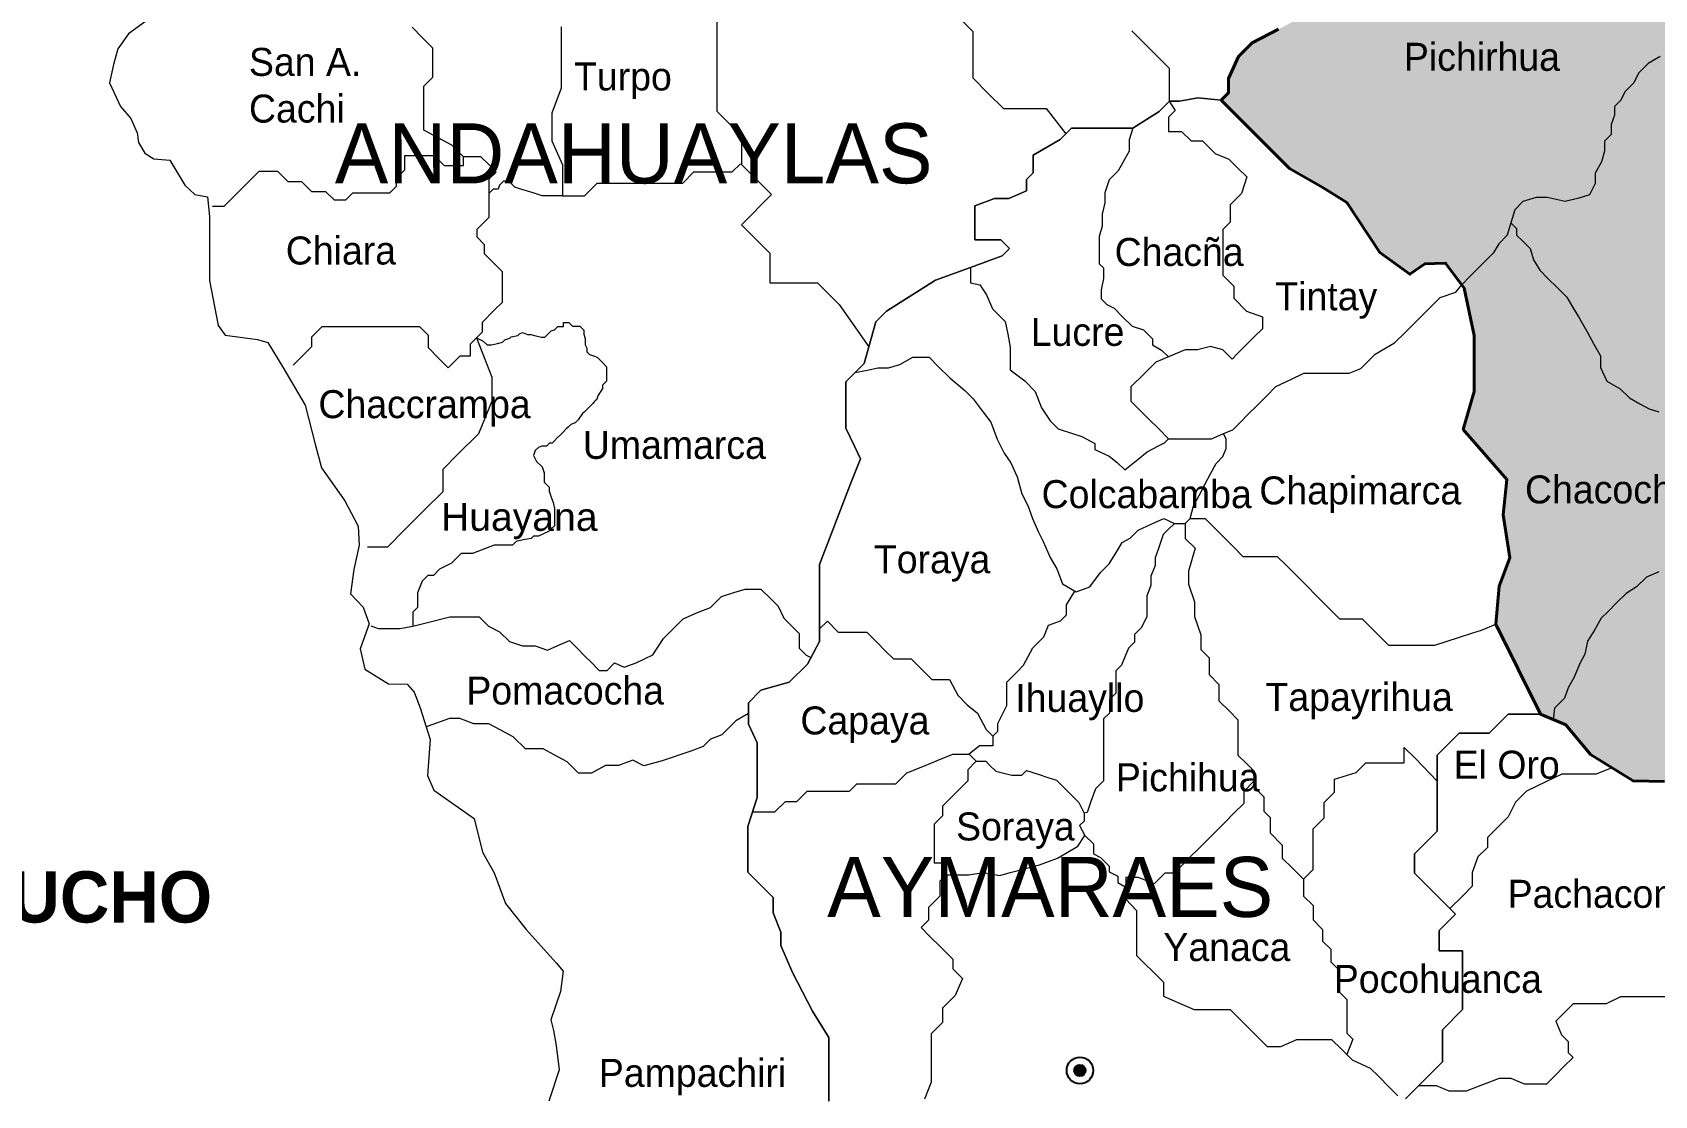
# Model space of a CAD drawing. Header units: metres. Extents: x 729055 to 735546, y 8489029 to 8491869.
# Drawn here: x 734596.81 to 734618.53, y 8489378.62 to 8489392.86 of the extents above; entities that cross this region are included whole.
import ezdxf

# ---------------------------------------------------------------- set-up
doc = ezdxf.new("R2010")
doc.units = ezdxf.units.M
doc.layers.add('05', color=5, linetype='Continuous')
for name, color, linetype, lineweight in [('8', 250, 'Continuous', 50), ('Cap Prov', 7, 'Continuous', 20), ('Distrito', 212, 'Continuous', 20), ('Eléctricas', 30, 'Continuous', 20), ('HIDROLOGIA', 4, 'Continuous', 18), ('N-Ciudades', 250, 'Continuous', 18), ('TEXTO', 7, 'Continuous', 0)]:
    doc.layers.add(name, color=color, linetype=linetype, lineweight=lineweight)
doc.styles.get("Standard").update_dxf_attribs({"font": 'BELL.TTF'})

msp = doc.modelspace()

# ---------------------------------------------------------------- hatches: boundary and pattern name
msp.add_hatch(color=256).paths.add_polyline_path([(734610.916, 8489378.959, 1), (734610.763, 8489378.959, 1)])
at = {"layer": 'Eléctricas', "linetype": 'Continuous', "lineweight": 0}
h = msp.add_hatch(dxfattribs=at)
h.set_pattern_fill('DOTS', color=1, scale=0.165786, style=0)
h.set_pattern_definition([(0, (292.78854, 279.58808), (0.13159295927, 0.263185918539), [0, -0.263185918539])])
h.paths.add_polyline_path([(734632.016, 8489395.879), (734632.016, 8489396.213), (734632.572, 8489396.839), (734632.572, 8489397.124), (734632.445, 8489397.251), (734632.445, 8489397.521), (734632.264, 8489397.702), (734631.94, 8489397.702), (734631.695, 8489397.702), (734631.41, 8489397.702), (734631.27, 8489397.842), (734631.27, 8489397.992), (734631.134, 8489398.129), (734630.983, 8489398.129), (734630.827, 8489397.973), (734630.643, 8489397.789), (734630.498, 8489397.789), (734630.364, 8489397.923), (734630.364, 8489398.123), (734630.364, 8489398.262), (734630.186, 8489398.262), (734629.968, 8489398.262), (734629.79, 8489398.441), (734629.611, 8489398.619), (734629.489, 8489398.742), (734629.316, 8489398.914), (734629.026, 8489398.914), (734628.758, 8489398.914), (734628.597, 8489398.753), (734628.491, 8489398.647), (734628.256, 8489398.647), (734628.134, 8489398.77), (734627.933, 8489398.77), (734627.753, 8489398.589), (734627.602, 8489398.74), (734627.435, 8489398.907), (734627.242, 8489399.101), (734627.066, 8489399.101), (734626.974, 8489399.009), (734626.779, 8489399.009), (734626.656, 8489399.131), (734626.5, 8489399.287), (734626.377, 8489399.41), (734626.205, 8489399.583), (734626.026, 8489399.934), (734625.852, 8489399.934), (734625.647, 8489399.729), (734625.459, 8489399.729), (734625.167, 8489400.02), (734624.916, 8489400.02), (734624.403, 8489400.533), (734624.236, 8489400.533), (734623.99, 8489400.533), (734623.89, 8489400.633), (734623.6, 8489400.633), (734623.6, 8489400.778), (734623.449, 8489400.928), (734623.327, 8489401.051), (734623.198, 8489401.179), (734623.009, 8489401.369), (734623.009, 8489401.558), (734622.763, 8489401.558), (734622.63, 8489401.425), (734622.485, 8489401.28), (734622.485, 8489401.502), (734622.485, 8489401.781), (734622.34, 8489401.926), (734622.34, 8489402.104), (734622.34, 8489402.309), (734622.106, 8489402.309), (734621.945, 8489402.309), (734621.823, 8489402.186), (734621.711, 8489402.075), (734621.57, 8489401.934), (734621.411, 8489401.934), (734621.258, 8489402.087), (734621.035, 8489402.087), (734620.896, 8489402.087), (734620.748, 8489401.94), (734620.636, 8489402.051), (734620.511, 8489402.177), (734620.282, 8489402.177), (734620.154, 8489402.048), (734620.043, 8489401.937), (734619.881, 8489401.937), (734619.881, 8489402.082), (734619.881, 8489402.227), (734619.881, 8489402.394), (734619.881, 8489402.583), (734619.881, 8489402.8), (734619.719, 8489402.962), (734619.53, 8489402.962), (734619.22, 8489402.962), (734619.22, 8489403.076), (734619.095, 8489403.202), (734618.879, 8489403.202), (734618.739, 8489403.202), (734618.6, 8489403.063), (734618.455, 8489402.918), (734618.187, 8489402.918), (734617.998, 8489402.728), (734617.741, 8489402.728), (734617.418, 8489402.728), (734617.262, 8489402.728), (734617.262, 8489402.561), (734617.005, 8489402.561), (734616.827, 8489402.383), (734616.827, 8489402.079), (734616.606, 8489402.079), (734616.425, 8489401.898), (734616.263, 8489401.898), (734616.209, 8489402.067), (734615.971, 8489402.238), (734615.711, 8489402.235), (734615.57, 8489402.186), (734615.517, 8489402.026), (734615.551, 8489401.831), (734615.433, 8489401.57), (734615.3, 8489401.537), (734615.153, 8489401.378), (734615.066, 8489401.224), (734614.846, 8489401.067), (734614.63, 8489401.049), (734614.429, 8489401.043), (734614.143, 8489401.05), (734613.883, 8489401.153), (734613.555, 8489401.232), (734613.421, 8489401.366), (734613.361, 8489401.528), (734613.299, 8489401.686), (734613.206, 8489401.821), (734613.073, 8489401.887), (734612.964, 8489402.033), (734612.792, 8489402.018), (734612.712, 8489401.971), (734612.59, 8489401.87), (734612.478, 8489401.728), (734612.32, 8489401.698), (734612.32, 8489401.48), (734612.32, 8489401.321), (734612.484, 8489401.157), (734612.58, 8489401.06), (734612.84, 8489400.96), (734613.05, 8489400.96), (734613.235, 8489400.96), (734613.395, 8489400.8), (734613.504, 8489400.691), (734613.504, 8489400.515), (734613.504, 8489400.331), (734613.617, 8489400.217), (734613.743, 8489400.092), (734613.974, 8489399.861), (734614.133, 8489399.701), (734614.377, 8489399.593), (734614.536, 8489399.593), (734614.738, 8489399.593), (734615.065, 8489399.4), (734615.137, 8489399.328), (734615.435, 8489399.328), (734615.653, 8489399.328), (734615.878, 8489399.104), (734616.014, 8489398.787), (734616.092, 8489398.606), (734616.092, 8489398.452), (734616.207, 8489398.116), (734616.325, 8489397.999), (734616.425, 8489397.898), (734616.547, 8489398.02), (734616.652, 8489398.02), (734616.736, 8489398.02), (734616.847, 8489397.909), (734616.967, 8489397.415), (734617.007, 8489397.249), (734617.206, 8489397.05), (734617.622, 8489396.777), (734617.933, 8489396.467), (734618.293, 8489396.106), (734618.411, 8489395.988), (734618.218, 8489395.62), (734618.055, 8489395.456), (734617.899, 8489395.301), (734617.79, 8489394.957), (734617.588, 8489394.605), (734617.261, 8489394.454), (734617.049, 8489394.356), (734616.388, 8489394.269), (734616.128, 8489394.269), (734615.565, 8489394.026), (734614.725, 8489393.535), (734614.46, 8489393.271), (734614.376, 8489393.187), (734614.045, 8489393.187), (734613.776, 8489393.049), (734613.499, 8489392.906), (734613.144, 8489392.724), (734612.96, 8489392.539), (734612.827, 8489392.244), (734612.827, 8489392.051), (734612.731, 8489391.954), (734613.195, 8489391.49), (734613.645, 8489391.04), (734614.083, 8489390.788), (734614.414, 8489390.583), (734614.857, 8489389.913), (734615.257, 8489389.623), (734615.457, 8489389.761), (734615.735, 8489389.771), (734615.986, 8489389.436), (734616.117, 8489388.804), (734616.117, 8489388.054), (734615.971, 8489387.545), (734616.557, 8489386.875), (734616.507, 8489386.399), (734616.597, 8489385.824), (734616.452, 8489385.446), (734616.407, 8489384.937), (734617.007, 8489383.729), (734617.347, 8489383.587), (734617.674, 8489383.19), (734618.247, 8489382.837), (734618.668, 8489382.83), (734618.998, 8489383.018), (734619.37, 8489382.792), (734619.998, 8489382.856), (734620.113, 8489382.977), (734620.182, 8489383.262), (734620.259, 8489383.497), (734620.308, 8489383.623), (734620.577, 8489383.743), (734620.747, 8489383.913), (734620.859, 8489384.025), (734620.859, 8489384.251), (734620.998, 8489384.39), (734621.14, 8489384.434), (734621.604, 8489384.577), (734622.11, 8489384.82), (734622.288, 8489384.997), (734622.288, 8489385.134), (734622.288, 8489385.318), (734622.288, 8489385.617), (734622.288, 8489386.028), (734622.348, 8489386.217), (734622.553, 8489386.858), (734622.749, 8489387.281), (734623.032, 8489387.563), (734623.168, 8489387.7), (734623.352, 8489387.884), (734623.646, 8489388.04), (734623.894, 8489388.289), (734624.095, 8489388.49), (734624.095, 8489388.749), (734624.095, 8489389.063), (734624.095, 8489389.321), (734624.293, 8489389.519), (734624.896, 8489389.892), (734625.365, 8489390.361), (734625.505, 8489390.698), (734625.706, 8489390.899), (734625.993, 8489391.077), (734626.277, 8489391.153), (734626.439, 8489391.315), (734626.439, 8489391.41), (734626.439, 8489391.55), (734626.511, 8489391.622), (734626.595, 8489391.915), (734626.595, 8489392.115), (734626.49, 8489392.22), (734626.383, 8489392.22), (734626.298, 8489392.134), (734626.211, 8489392.047), (734626.115, 8489392.047), (734625.996, 8489392.047), (734625.912, 8489392.131), (734625.802, 8489392.33), (734625.633, 8489392.635), (734625.633, 8489392.798), (734625.633, 8489392.94), (734625.699, 8489393.132), (734625.778, 8489393.359), (734625.899, 8489393.395), (734626.068, 8489393.445), (734626.467, 8489393.565), (734626.535, 8489393.633), (734626.668, 8489393.766), (734626.896, 8489393.878), (734627.036, 8489394.018), (734627.138, 8489394.018), (734627.241, 8489393.915), (734627.404, 8489393.915), (734627.5, 8489394.011), (734627.612, 8489394.123), (734627.728, 8489394.239), (734627.834, 8489394.345), (734627.923, 8489394.434), (734628.096, 8489394.434), (734628.168, 8489394.27), (734628.271, 8489394.038), (734628.339, 8489393.845), (734628.729, 8489393.845), (734629.481, 8489394.18), (734629.788, 8489394.18), (734630.178, 8489393.79), (734630.596, 8489393.79), (734630.819, 8489393.567), (734631.082, 8489393.304), (734631.403, 8489393.624), (734631.737, 8489394.961), (734631.737, 8489395.601)])

# ---------------------------------------------------------------- linework, layer by layer
for radius in [0.178, 0.0762]:
    msp.add_circle((734610.839, 8489378.959), radius)
at = {"layer": 'Cap Prov'}
for points in [[(734598.323, 8489393.008), (734598.097, 8489392.844), (734597.952, 8489392.643), (734597.897, 8489392.432), (734597.844, 8489392.187), (734597.991, 8489391.869), (734598.126, 8489391.708), (734598.215, 8489391.518), (734598.23, 8489391.389), (734598.314, 8489391.244), (734598.434, 8489391.169), (734598.65, 8489391.149), (734598.851, 8489390.815), (734598.984, 8489390.692), (734599.153, 8489390.66), (734599.18, 8489390.398), (734599.18, 8489389.986), (734599.18, 8489389.54), (734599.299, 8489388.935), (734599.392, 8489388.806), (734599.824, 8489388.748), (734599.964, 8489388.707), (734600.164, 8489388.377), (734600.462, 8489387.869), (734600.598, 8489387.346), (734600.683, 8489387.031), (734600.992, 8489386.587), (734601.173, 8489386.248), (734601.188, 8489385.992), (734601.115, 8489385.669), (734601.07, 8489385.343), (734601.238, 8489385.163), (734601.321, 8489384.94), (734601.199, 8489384.606), (734601.261, 8489384.334), (734601.578, 8489384.135), (734601.83, 8489384.133), (734601.924, 8489384.027), (734602.001, 8489383.815), (734602.136, 8489383.392), (734602.099, 8489382.909), (734602.185, 8489382.712), (734602.724, 8489382.333), (734602.836, 8489381.884), (734602.994, 8489381.605), (734603.145, 8489381.196), (734603.424, 8489380.846), (734603.825, 8489380.401), (734603.917, 8489380.289), (734603.88, 8489380.015), (734603.753, 8489379.638), (734603.788, 8489379.493), (734603.825, 8489379.293), (734603.865, 8489378.969), (734603.725, 8489378.548)], [(734607.474, 8489378.546), (734607.474, 8489378.94), (734607.474, 8489379.175), (734607.474, 8489379.402), (734607.255, 8489379.752), (734606.987, 8489380.272), (734606.835, 8489380.632), (734606.835, 8489380.809), (734606.73, 8489381.069), (734606.73, 8489381.274), (734606.39, 8489381.614), (734606.39, 8489381.924), (734606.39, 8489382.226), (734606.517, 8489382.616), (734606.517, 8489383.018), (734606.517, 8489383.345), (734606.4, 8489383.597), (734606.4, 8489383.882), (734606.567, 8489384.05), (734606.945, 8489384.159), (734607.189, 8489384.402), (734607.351, 8489384.704), (734607.351, 8489384.872), (734607.351, 8489385.733), (734607.768, 8489386.815), (734607.899, 8489387.152), (734607.819, 8489387.318), (734607.702, 8489387.562), (734607.702, 8489387.83), (734607.702, 8489388.182), (734607.95, 8489388.429), (734608.012, 8489388.652), (734608.105, 8489388.986), (734608.247, 8489389.128), (734608.516, 8489389.298), (734608.904, 8489389.543), (734609.374, 8489389.715), (734609.798, 8489389.87), (734609.894, 8489389.967), (734609.777, 8489390.084), (734609.432, 8489390.084), (734609.432, 8489390.537), (734609.693, 8489390.638), (734609.886, 8489390.638), (734610.125, 8489390.738), (734610.125, 8489390.893), (734610.213, 8489390.982), (734610.213, 8489391.216), (734610.574, 8489391.426), (734610.725, 8489391.577), (734610.935, 8489391.577), (734611.162, 8489391.577), (734611.548, 8489391.577), (734611.899, 8489391.803), (734612.038, 8489391.942), (734612.172, 8489391.942), (734612.416, 8489391.987), (734612.731, 8489391.954), (734612.827, 8489392.051), (734612.827, 8489392.244), (734612.96, 8489392.539), (734613.144, 8489392.724), (734613.499, 8489392.906)], [(734615.197, 8489378.578), (734615.694, 8489379.075), (734615.694, 8489379.503), (734615.964, 8489379.774), (734615.964, 8489380.135), (734615.964, 8489380.563), (734615.648, 8489380.563), (734615.648, 8489380.834), (734615.868, 8489381.053), (734615.597, 8489381.324), (734615.32, 8489381.601), (734615.32, 8489381.861), (734615.624, 8489382.165), (734615.624, 8489382.48), (734615.624, 8489383.181), (734615.919, 8489383.477), (734616.321, 8489383.477), (734616.574, 8489383.729), (734617.007, 8489383.729), (734616.407, 8489384.937), (734616.452, 8489385.446), (734616.597, 8489385.824), (734616.507, 8489386.399), (734616.557, 8489386.875), (734615.971, 8489387.545), (734616.117, 8489388.054), (734616.117, 8489388.804), (734615.986, 8489389.436), (734615.735, 8489389.771), (734615.457, 8489389.761), (734615.257, 8489389.623), (734614.857, 8489389.913), (734614.414, 8489390.583), (734614.083, 8489390.788), (734613.645, 8489391.04), (734613.195, 8489391.49), (734612.731, 8489391.954), (734612.416, 8489391.987), (734612.172, 8489391.942), (734612.038, 8489391.942), (734611.899, 8489391.803), (734611.548, 8489391.577), (734611.162, 8489391.577), (734610.935, 8489391.577), (734610.725, 8489391.577), (734610.574, 8489391.426), (734610.213, 8489391.216), (734610.213, 8489390.982), (734610.125, 8489390.893), (734610.125, 8489390.738), (734609.886, 8489390.638), (734609.693, 8489390.638), (734609.432, 8489390.537), (734609.432, 8489390.084), (734609.777, 8489390.084), (734609.894, 8489389.967), (734609.798, 8489389.87), (734609.374, 8489389.715), (734608.904, 8489389.543), (734608.516, 8489389.298), (734608.247, 8489389.128), (734608.105, 8489388.986), (734608.012, 8489388.652), (734607.95, 8489388.429), (734607.702, 8489388.182), (734607.702, 8489387.83), (734607.702, 8489387.562), (734607.819, 8489387.318), (734607.899, 8489387.152), (734607.768, 8489386.815), (734607.351, 8489385.733), (734607.351, 8489384.872), (734607.351, 8489384.704), (734607.189, 8489384.402), (734606.945, 8489384.159), (734606.567, 8489384.05), (734606.4, 8489383.882), (734606.4, 8489383.597), (734606.517, 8489383.345), (734606.517, 8489383.018), (734606.517, 8489382.616), (734606.39, 8489382.226), (734606.39, 8489381.924), (734606.39, 8489381.614), (734606.73, 8489381.274), (734606.73, 8489381.069), (734606.835, 8489380.809), (734606.835, 8489380.632), (734606.987, 8489380.272), (734607.255, 8489379.752), (734607.474, 8489379.402), (734607.474, 8489379.175), (734607.474, 8489378.94), (734607.474, 8489378.546)], [(734618.668, 8489382.83), (734618.247, 8489382.837), (734617.674, 8489383.19), (734617.347, 8489383.587), (734617.007, 8489383.729), (734616.574, 8489383.729), (734616.321, 8489383.477), (734615.919, 8489383.477), (734615.624, 8489383.181), (734615.624, 8489382.48), (734615.624, 8489382.165), (734615.32, 8489381.861), (734615.32, 8489381.601), (734615.597, 8489381.324), (734615.868, 8489381.053), (734615.648, 8489380.834), (734615.648, 8489380.563), (734615.964, 8489380.563), (734615.964, 8489380.135), (734615.964, 8489379.774), (734615.694, 8489379.503), (734615.694, 8489379.075), (734615.197, 8489378.578)]]:
    msp.add_lwpolyline(points, dxfattribs=at)
at = {"layer": 'Cap Prov', "lineweight": 40}
msp.add_lwpolyline([(734613.499, 8489392.906), (734613.144, 8489392.724), (734612.96, 8489392.539), (734612.827, 8489392.244), (734612.827, 8489392.051), (734612.731, 8489391.954), (734613.195, 8489391.49), (734613.645, 8489391.04), (734614.083, 8489390.788), (734614.414, 8489390.583), (734614.857, 8489389.913), (734615.257, 8489389.623), (734615.457, 8489389.761), (734615.735, 8489389.771), (734615.986, 8489389.436), (734616.117, 8489388.804), (734616.117, 8489388.054), (734615.971, 8489387.545), (734616.557, 8489386.875), (734616.507, 8489386.399), (734616.597, 8489385.824), (734616.452, 8489385.446), (734616.407, 8489384.937), (734617.007, 8489383.729), (734617.347, 8489383.587), (734617.674, 8489383.19), (734618.247, 8489382.837), (734618.668, 8489382.83)], dxfattribs=at)
at = {"layer": 'Distrito', "linetype": 'Continuous', "lineweight": 5}
for points in [[(734606.158, 8489398.453), (734606.158, 8489398.074), (734606.343, 8489397.889), (734606.343, 8489397.551), (734606.343, 8489397.335), (734606.615, 8489397.062), (734606.958, 8489396.719), (734607.159, 8489396.199), (734607.51, 8489395.848), (734607.51, 8489395.551), (734607.939, 8489395.123), (734608.389, 8489394.672), (734608.71, 8489394.037), (734608.917, 8489393.627), (734609.158, 8489393.386), (734609.158, 8489393.118), (734609.403, 8489392.873), (734609.403, 8489392.253), (734609.607, 8489392.05), (734609.814, 8489391.842), (734610.189, 8489391.842), (734610.387, 8489391.842), (734610.65, 8489391.502)], [(734606.787, 8489396.891), (734606.559, 8489396.664), (734606.321, 8489396.426), (734606.321, 8489395.98), (734606.321, 8489395.663), (734605.976, 8489395.318), (734605.976, 8489394.897), (734605.976, 8489394.342), (734605.976, 8489393.734), (734605.976, 8489393.074), (734605.976, 8489392.677), (734605.976, 8489392.228), (734605.976, 8489391.805), (734606.305, 8489391.476), (734606.305, 8489391.092), (734606.708, 8489390.689), (734606.304, 8489390.286), (734606.687, 8489389.903), (734606.687, 8489389.506), (734607.322, 8489389.506), (734607.613, 8489389.216), (734608.012, 8489388.652)], [(734600.3, 8489388.403), (734600.554, 8489388.657), (734600.554, 8489388.785), (734600.692, 8489388.923), (734601.069, 8489388.923), (734601.504, 8489388.923), (734601.774, 8489388.923), (734601.992, 8489388.923), (734602.108, 8489388.807), (734602.108, 8489388.64), (734602.262, 8489388.485), (734602.377, 8489388.371), (734602.537, 8489388.531), (734602.677, 8489388.531), (734602.677, 8489388.691), (734602.837, 8489388.852), (734602.837, 8489388.982), (734602.996, 8489389.14), (734603.104, 8489389.249), (734603.104, 8489389.458), (734603.104, 8489389.655), (734602.974, 8489389.786), (734602.865, 8489389.895), (734602.865, 8489390.018), (734602.766, 8489390.117), (734602.766, 8489390.225), (734602.929, 8489390.388), (734602.929, 8489390.723), (734602.929, 8489390.899), (734603.02, 8489390.991), (734602.926, 8489391.086), (734602.817, 8489391.195), (734602.583, 8489391.195), (734602.425, 8489391.353), (734602.054, 8489391.552), (734602.054, 8489391.759), (734602.054, 8489392.143), (734602.173, 8489392.262), (734602.173, 8489392.474), (734602.173, 8489392.651), (734602.031, 8489392.793), (734601.894, 8489392.93)], [(734603.89, 8489392.937), (734603.89, 8489392.668), (734603.89, 8489392.471), (734603.89, 8489392.114), (734603.766, 8489391.782), (734603.766, 8489391.409), (734603.911, 8489391.088), (734603.911, 8489390.849), (734603.911, 8489390.673), (734604.202, 8489390.673), (734604.373, 8489390.844), (734604.741, 8489390.844), (734605.073, 8489390.844), (734605.519, 8489390.844), (734605.667, 8489390.992), (734605.944, 8489390.992), (734606.183, 8489390.992), (734606.294, 8489391.103)], [(734611.533, 8489392.884), (734611.817, 8489392.6), (734612.033, 8489392.384), (734612.033, 8489391.942), (734612.057, 8489391.904)], [(734618.609, 8489392.539), (734618.448, 8489392.445), (734618.408, 8489392.405), (734618.318, 8489392.315), (734618.257, 8489392.185), (734618.142, 8489392.07), (734618.076, 8489391.95), (734617.996, 8489391.87), (734617.996, 8489391.755), (734617.954, 8489391.627), (734617.954, 8489391.495), (734617.863, 8489391.404), (734617.863, 8489391.269), (734617.825, 8489391.13), (734617.738, 8489390.977), (734617.738, 8489390.838), (734617.662, 8489390.688), (734617.522, 8489390.64), (734617.338, 8489390.598), (734617.094, 8489390.652), (734616.948, 8489390.652), (734616.77, 8489390.596), (734616.661, 8489390.487), (734616.61, 8489390.311), (734616.562, 8489390.145), (734616.449, 8489390.031), (734616.373, 8489389.905), (734616.234, 8489389.766), (734616.154, 8489389.686), (734616.057, 8489389.588), (734615.951, 8489389.482)], [(734612.057, 8489391.904), (734612.114, 8489391.816), (734612.026, 8489391.728), (734612.026, 8489391.536), (734612.199, 8489391.536), (734612.327, 8489391.409), (734612.479, 8489391.409), (734612.649, 8489391.238), (734612.832, 8489391.166), (734612.956, 8489391.041), (734613.072, 8489390.926), (734613.002, 8489390.704), (734612.85, 8489390.552), (734612.85, 8489390.321), (734612.753, 8489390.224), (734612.753, 8489390.133), (734612.753, 8489389.975), (734612.753, 8489389.768), (734612.753, 8489389.61), (734612.899, 8489389.464), (734612.899, 8489389.3), (734613.069, 8489389.13), (734613.282, 8489389.051), (734613.282, 8489388.893), (734613.176, 8489388.787), (734613.048, 8489388.659), (734612.944, 8489388.556), (734612.875, 8489388.486), (734612.75, 8489388.61), (734612.589, 8489388.654), (734612.412, 8489388.61), (734612.248, 8489388.61), (734612.023, 8489388.516), (734611.853, 8489388.445), (734611.697, 8489388.289), (734611.521, 8489388.113), (734611.521, 8489387.922), (734611.659, 8489387.785), (734611.762, 8489387.681), (734611.893, 8489387.551), (734612.024, 8489387.42), (734612.18, 8489387.42), (734612.411, 8489387.42), (734612.6, 8489387.42), (734612.782, 8489387.497), (734612.884, 8489387.54), (734613, 8489387.656), (734613.079, 8489387.735), (734613.219, 8489387.875), (734613.332, 8489387.987), (734613.462, 8489388.118), (734613.664, 8489388.214), (734613.838, 8489388.297), (734614.084, 8489388.297), (734614.248, 8489388.297), (734614.443, 8489388.297), (734614.601, 8489388.36), (734614.791, 8489388.55), (734615.053, 8489388.702), (734615.193, 8489388.842), (734615.378, 8489389.027), (734615.546, 8489389.195), (734615.661, 8489389.31), (734615.874, 8489389.383), (734615.951, 8489389.482)], [(734611.548, 8489391.577), (734611.5, 8489391.421), (734611.5, 8489391.27), (734611.414, 8489391.12), (734611.349, 8489391.006), (734611.231, 8489390.888), (734611.171, 8489390.715), (734611.171, 8489390.581), (734611.136, 8489390.425), (734611.136, 8489390.265), (734611.097, 8489390.129), (734611.097, 8489389.942), (734611.097, 8489389.761), (734611.152, 8489389.707), (734611.152, 8489389.566), (734611.121, 8489389.412), (734611.121, 8489389.294), (734611.198, 8489389.217), (734611.295, 8489389.167), (734611.406, 8489389.057), (734611.537, 8489388.925), (734611.692, 8489388.879), (734611.812, 8489388.759), (734611.812, 8489388.675), (734611.932, 8489388.604), (734612.023, 8489388.516)], [(734599.222, 8489390.534), (734599.377, 8489390.534), (734599.509, 8489390.666), (734599.634, 8489390.79), (734599.748, 8489390.904), (734599.846, 8489391.003), (734600.093, 8489391.003), (734600.232, 8489390.864), (734600.415, 8489390.864), (734600.547, 8489390.732), (734600.736, 8489390.732), (734600.849, 8489390.62), (734601.006, 8489390.62), (734601.1, 8489390.714), (734601.452, 8489390.714), (734601.598, 8489390.714), (734601.686, 8489390.802), (734601.686, 8489390.911), (734601.797, 8489391.023), (734601.797, 8489391.212), (734601.94, 8489391.212), (734602.189, 8489391.212), (734602.324, 8489391.077), (734602.583, 8489391.077), (734602.583, 8489391.195)], [(734603.911, 8489390.673), (734603.693, 8489390.673), (734603.636, 8489390.673), (734603.516, 8489390.711), (734603.44, 8489390.735), (734603.363, 8489390.759), (734603.272, 8489390.788), (734603.192, 8489390.867), (734603.118, 8489390.867), (734603.067, 8489390.816), (734603.046, 8489390.76), (734602.979, 8489390.76), (734602.956, 8489390.738), (734602.929, 8489390.71)], [(734616.61, 8489390.311), (734616.687, 8489390.235), (734616.687, 8489390.147), (734616.77, 8489390.064), (734616.866, 8489389.968), (734616.912, 8489389.817), (734616.999, 8489389.675), (734617.111, 8489389.563), (734617.229, 8489389.445), (734617.358, 8489389.316), (734617.441, 8489389.178), (734617.525, 8489389.039), (734617.63, 8489388.852), (734617.722, 8489388.686), (734617.809, 8489388.531), (734617.809, 8489388.372), (734617.894, 8489388.192), (734618.075, 8489388.087), (734618.197, 8489387.966), (734618.336, 8489387.889), (734618.463, 8489387.819), (734618.59, 8489387.781)], [(734609.374, 8489389.715), (734609.374, 8489389.507), (734609.497, 8489389.479), (734609.587, 8489389.346), (734609.668, 8489389.159), (734609.838, 8489388.989), (734609.874, 8489388.818), (734609.903, 8489388.644), (734609.903, 8489388.498), (734609.903, 8489388.344), (734610.099, 8489388.195), (734610.241, 8489388.053), (734610.322, 8489387.835), (734610.439, 8489387.66), (734610.546, 8489387.553), (734610.74, 8489387.491), (734610.866, 8489387.451), (734611.037, 8489387.354), (734611.037, 8489387.275), (734611.228, 8489387.186), (734611.338, 8489387.103), (734611.438, 8489387.004), (734611.617, 8489387.147), (734611.741, 8489387.246), (734611.889, 8489387.323), (734611.971, 8489387.366), (734612.024, 8489387.419)], [(734602.757, 8489388.772), (734602.848, 8489388.728), (734602.9, 8489388.676), (734602.956, 8489388.676), (734603.038, 8489388.697), (734603.107, 8489388.715), (734603.138, 8489388.745), (734603.202, 8489388.766), (734603.22, 8489388.784), (734603.31, 8489388.801), (734603.332, 8489388.824), (734603.374, 8489388.843), (734603.441, 8489388.815), (734603.483, 8489388.815), (734603.553, 8489388.798), (734603.627, 8489388.781), (734603.673, 8489388.781), (734603.708, 8489388.816), (734603.735, 8489388.843), (734603.756, 8489388.864), (734603.804, 8489388.88), (734603.827, 8489388.903), (734603.848, 8489388.924), (734603.922, 8489388.924), (734603.922, 8489388.976), (734603.944, 8489388.976), (734603.995, 8489388.976), (734604.044, 8489388.927), (734604.104, 8489388.927), (734604.14, 8489388.927), (734604.195, 8489388.872), (734604.195, 8489388.822), (734604.211, 8489388.763), (734604.211, 8489388.679), (734604.234, 8489388.632), (734604.234, 8489388.584), (734604.269, 8489388.549), (734604.325, 8489388.53), (734604.372, 8489388.511), (734604.413, 8489388.47), (734604.452, 8489388.431), (734604.499, 8489388.384), (734604.499, 8489388.343), (734604.499, 8489388.294), (734604.499, 8489388.238), (734604.499, 8489388.191), (734604.473, 8489388.165), (734604.444, 8489388.136), (734604.444, 8489388.093), (734604.444, 8489388.093), (734604.384, 8489387.996), (734604.368, 8489387.946), (734604.347, 8489387.925), (734604.335, 8489387.913), (734604.315, 8489387.893), (734604.253, 8489387.83), (734604.226, 8489387.804), (734604.199, 8489387.777), (734604.178, 8489387.756), (734604.119, 8489387.672), (734604.08, 8489387.633), (734604.019, 8489387.61), (734603.985, 8489387.576), (734603.96, 8489387.55), (734603.913, 8489387.503), (734603.88, 8489387.471), (734603.839, 8489387.43), (734603.794, 8489387.384), (734603.77, 8489387.36), (734603.735, 8489387.36), (734603.694, 8489387.32), (734603.632, 8489387.32), (734603.587, 8489387.303), (734603.545, 8489387.261), (734603.521, 8489387.196), (734603.563, 8489387.114), (734603.635, 8489387.042), (734603.664, 8489386.961), (734603.664, 8489386.898), (734603.664, 8489386.837), (734603.73, 8489386.772), (734603.73, 8489386.717), (734603.754, 8489386.65), (734603.784, 8489386.566), (734603.8, 8489386.486), (734603.8, 8489386.429), (734603.8, 8489386.311), (734603.8, 8489386.254), (734603.757, 8489386.211), (734603.72, 8489386.175), (734603.589, 8489386.114), (734603.521, 8489386.114), (734603.489, 8489386.082), (734603.38, 8489386.064), (734603.287, 8489386.041), (734603.238, 8489385.992), (734603.159, 8489385.992), (734602.992, 8489385.992), (734602.821, 8489385.927), (734602.703, 8489385.882), (734602.552, 8489385.882), (734602.484, 8489385.815), (734602.423, 8489385.753), (734602.423, 8489385.753), (734602.263, 8489385.672), (734602.18, 8489385.589), (734602.107, 8489385.589), (734602.028, 8489385.51), (734601.965, 8489385.356), (734601.965, 8489385.256), (734601.965, 8489385.157), (734601.904, 8489385.096), (734601.904, 8489384.959), (734601.904, 8489384.907)], [(734602.757, 8489388.772), (734602.757, 8489388.772), (734602.961, 8489388.246), (734602.961, 8489387.923), (734602.783, 8489387.486), (734602.507, 8489387.211), (734602.305, 8489387.009), (734602.305, 8489386.71), (734602.058, 8489386.463), (734601.816, 8489386.22), (734601.565, 8489385.969), (734601.296, 8489385.969)], [(734607.826, 8489388.305), (734607.993, 8489388.34), (734608.132, 8489388.369), (734608.276, 8489388.369), (734608.425, 8489388.415), (734608.6, 8489388.511), (734608.819, 8489388.511), (734608.941, 8489388.389), (734609.097, 8489388.233), (734609.298, 8489388.064), (734609.407, 8489387.955), (734609.544, 8489387.775), (734609.646, 8489387.642), (734609.729, 8489387.413), (734609.825, 8489387.225), (734609.912, 8489387.096), (734609.999, 8489386.909), (734610.062, 8489386.68), (734610.142, 8489386.526), (734610.203, 8489386.352), (734610.281, 8489386.179), (734610.344, 8489386.041), (734610.441, 8489385.827), (734610.529, 8489385.675), (734610.606, 8489385.475), (734610.787, 8489385.367), (734610.973, 8489385.435), (734611.112, 8489385.627), (734611.232, 8489385.746), (734611.333, 8489385.909), (734611.406, 8489386.028), (734611.51, 8489386.09), (734611.617, 8489386.197), (734611.794, 8489386.276), (734611.96, 8489386.35), (734612.104, 8489386.285), (734612.249, 8489386.285), (734612.316, 8489386.352), (734612.36, 8489386.522), (734612.434, 8489386.661), (734612.511, 8489386.807), (734612.59, 8489386.957), (734612.661, 8489387.09), (734612.753, 8489387.182), (734612.795, 8489387.287), (734612.795, 8489387.413), (734612.763, 8489387.489)], [(734612.316, 8489386.352), (734612.514, 8489386.352), (734612.654, 8489386.212), (734612.748, 8489386.118), (734612.904, 8489385.963), (734613.022, 8489385.844), (734613.267, 8489385.844), (734613.48, 8489385.844), (734613.603, 8489385.721), (734613.734, 8489385.59), (734613.881, 8489385.443), (734614.004, 8489385.32), (734614.159, 8489385.165), (734614.314, 8489385.009), (734614.617, 8489385.009), (734614.813, 8489384.813), (734614.973, 8489384.654), (734615.165, 8489384.654), (734615.419, 8489384.654), (734615.591, 8489384.654), (734615.91, 8489384.756), (734616.102, 8489384.818), (734616.218, 8489384.855), (734616.407, 8489384.937), (734616.407, 8489384.937), (734616.407, 8489384.937)], [(734612.104, 8489386.285), (734612.021, 8489386.202), (734611.955, 8489386.136), (734611.893, 8489385.962), (734611.844, 8489385.823), (734611.844, 8489385.721), (734611.789, 8489385.579), (734611.789, 8489385.452), (734611.733, 8489385.315), (734611.733, 8489385.181), (734611.733, 8489385.039), (734611.662, 8489384.893), (734611.568, 8489384.799), (734611.568, 8489384.695), (734611.487, 8489384.614), (734611.435, 8489384.487), (734611.395, 8489384.388), (734611.318, 8489384.311), (734611.318, 8489384.161), (734611.318, 8489384.01), (734611.233, 8489383.925), (734611.233, 8489383.746), (734611.152, 8489383.666), (734611.152, 8489383.51), (734611.152, 8489383.387), (734611.152, 8489383.251), (734611.152, 8489383.114), (734611.152, 8489382.838), (734611.046, 8489382.731), (734610.986, 8489382.559), (734610.936, 8489382.414), (734610.896, 8489382.403)], [(734612.249, 8489386.285), (734612.249, 8489386.085), (734612.382, 8489385.952), (734612.293, 8489385.644), (734612.293, 8489385.472), (734612.375, 8489385.235), (734612.375, 8489385.039), (734612.457, 8489384.793), (734612.457, 8489384.597), (734612.567, 8489384.487), (734612.567, 8489384.262), (734612.7, 8489384.129), (734612.7, 8489383.911), (734612.84, 8489383.771), (734612.955, 8489383.656), (734612.955, 8489383.518), (734612.955, 8489383.347), (734612.955, 8489383.183), (734613.07, 8489383.068), (734613.168, 8489382.97), (734613.168, 8489382.758), (734613.303, 8489382.623), (734613.303, 8489382.431), (734613.387, 8489382.347), (734613.387, 8489382.139), (734613.548, 8489381.978), (734613.548, 8489381.804), (734613.686, 8489381.666), (734613.833, 8489381.519), (734613.963, 8489381.649), (734613.963, 8489381.902), (734613.963, 8489382.049), (734613.963, 8489382.196), (734614.11, 8489382.343), (734614.11, 8489382.548), (734614.249, 8489382.687), (734614.249, 8489382.858), (734614.536, 8489382.948), (734614.667, 8489383.079), (734614.765, 8489383.079), (734615.043, 8489383.079), (734615.182, 8489383.079), (734615.182, 8489383.188), (734615.182, 8489383.286), (734615.333, 8489383.135), (734615.624, 8489382.831), (734615.624, 8489382.831)], [(734618.59, 8489385.637), (734618.427, 8489385.567), (734618.293, 8489385.434), (734618.152, 8489385.347), (734618.026, 8489385.221), (734617.912, 8489385.107), (734617.821, 8489385.016), (734617.731, 8489384.857), (734617.637, 8489384.707), (734617.598, 8489384.533), (734617.532, 8489384.408), (734617.459, 8489384.226), (734617.375, 8489384.083), (734617.327, 8489383.944), (734617.195, 8489383.812), (734617.177, 8489383.658)], [(734601.34, 8489384.915), (734601.441, 8489384.878), (734601.563, 8489384.878), (734601.729, 8489384.878), (734601.904, 8489384.907), (734602.102, 8489384.959), (734602.4, 8489385.036), (734602.604, 8489385.036), (734602.793, 8489385.036), (734602.919, 8489384.91), (734603.067, 8489384.834), (734603.197, 8489384.704), (734603.375, 8489384.645), (734603.545, 8489384.645), (734603.706, 8489384.588), (734603.848, 8489384.649), (734604.002, 8489384.716), (734604.091, 8489384.628), (734604.223, 8489384.495), (734604.282, 8489384.436), (734604.282, 8489384.436), (734604.282, 8489384.436), (734604.402, 8489384.316), (734604.505, 8489384.316), (734604.606, 8489384.416), (734604.737, 8489384.361), (734604.897, 8489384.418), (734605.12, 8489384.526), (734605.262, 8489384.744), (734605.373, 8489384.855), (734605.526, 8489385.009), (734605.716, 8489385.093), (734605.891, 8489385.16), (734606.037, 8489385.306), (734606.203, 8489385.358), (734606.354, 8489385.406), (734606.472, 8489385.406), (734606.567, 8489385.406), (734606.702, 8489385.271), (734606.796, 8489385.176), (734606.874, 8489385.018), (734606.978, 8489384.914), (734607.08, 8489384.812), (734607.08, 8489384.616), (734607.174, 8489384.522), (734607.235, 8489384.489)], [(734609.671, 8489383.437), (734609.737, 8489383.502), (734609.737, 8489383.604), (734609.805, 8489383.741), (734609.858, 8489383.847), (734609.858, 8489384.014), (734609.858, 8489384.161), (734609.992, 8489384.295), (734610.084, 8489384.387), (734610.207, 8489384.619), (734610.355, 8489384.766), (734610.419, 8489384.923), (734610.58, 8489384.98), (734610.66, 8489385.06), (734610.66, 8489385.197), (734610.768, 8489385.378)], [(734607.351, 8489384.872), (734607.456, 8489384.977), (734607.602, 8489384.831), (734607.781, 8489384.831), (734607.983, 8489384.831), (734608.122, 8489384.691), (734608.232, 8489384.581), (734608.342, 8489384.471), (734608.578, 8489384.471), (734608.726, 8489384.324), (734608.854, 8489384.195), (734609.092, 8489384.195), (734609.202, 8489383.984), (734609.328, 8489383.856), (734609.468, 8489383.746), (734609.584, 8489383.524), (734609.671, 8489383.437), (734609.671, 8489383.306), (734609.495, 8489383.306), (734609.356, 8489383.194)], [(734606.4, 8489383.74), (734606.232, 8489383.643), (734606.133, 8489383.544), (734606.043, 8489383.454), (734605.891, 8489383.397), (734605.792, 8489383.298), (734605.626, 8489383.234), (734605.243, 8489383.106), (734604.999, 8489383.038), (734604.851, 8489383.116), (734604.657, 8489383.045), (734604.486, 8489383.045), (734604.297, 8489382.941), (734604.122, 8489382.941), (734603.973, 8489383.09), (734603.796, 8489383.187), (734603.652, 8489383.265), (734603.413, 8489383.265), (734603.249, 8489383.429), (734603.072, 8489383.522), (734602.921, 8489383.602), (734602.722, 8489383.602), (734602.533, 8489383.673), (734602.396, 8489383.673), (734602.082, 8489383.56)], [(734606.454, 8489382.421), (734606.599, 8489382.421), (734606.754, 8489382.421), (734606.896, 8489382.563), (734607.049, 8489382.563), (734607.185, 8489382.699), (734607.311, 8489382.699), (734607.507, 8489382.699), (734607.752, 8489382.699), (734607.849, 8489382.796), (734608.006, 8489382.796), (734608.227, 8489382.796), (734608.374, 8489382.796), (734608.521, 8489382.943), (734608.759, 8489383.04), (734608.926, 8489383.108), (734609.136, 8489383.194), (734609.266, 8489383.194), (734609.356, 8489383.194), (734609.449, 8489383.101), (734609.336, 8489382.987), (734609.336, 8489382.836), (734609.231, 8489382.731), (734609.088, 8489382.588), (734608.998, 8489382.498), (734608.998, 8489382.37), (734608.887, 8489382.258), (734608.887, 8489382.1), (734608.887, 8489381.896), (734608.887, 8489381.74), (734609.045, 8489381.74), (734609.045, 8489381.577), (734608.963, 8489381.495), (734608.963, 8489381.291), (734608.812, 8489381.139), (734608.812, 8489380.972), (734608.712, 8489380.872), (734608.824, 8489380.759), (734608.975, 8489380.608), (734609.135, 8489380.449), (734609.135, 8489380.318), (734609.264, 8489380.189), (734609.168, 8489379.963), (734609, 8489379.795), (734609, 8489379.603), (734608.847, 8489379.45), (734608.847, 8489379.3), (734608.847, 8489379.145), (734608.847, 8489378.99), (734608.847, 8489378.802), (734608.759, 8489378.573)], [(734613.168, 8489382.831), (734613.032, 8489382.695), (734613.032, 8489382.534), (734612.896, 8489382.398), (734612.786, 8489382.287), (734612.672, 8489382.173), (734612.541, 8489382.042), (734612.434, 8489381.936), (734612.308, 8489381.809), (734612.234, 8489381.735), (734612.099, 8489381.6), (734611.975, 8489381.6), (734611.832, 8489381.458), (734611.623, 8489381.545), (734611.451, 8489381.545), (734611.451, 8489381.414), (734611.451, 8489381.251), (734611.598, 8489381.103), (734611.598, 8489380.858), (734611.598, 8489380.687), (734611.598, 8489380.499), (734611.692, 8489380.404), (734611.835, 8489380.261), (734611.958, 8489380.139), (734611.958, 8489379.955), (734612.18, 8489379.857), (734612.367, 8489379.774), (734612.54, 8489379.774), (734612.662, 8489379.774), (734612.851, 8489379.774), (734612.94, 8489379.685), (734613.038, 8489379.586), (734613.161, 8489379.464), (734613.247, 8489379.378), (734613.345, 8489379.28), (734613.53, 8489379.28), (734613.742, 8489379.375), (734613.955, 8489379.375), (734614.209, 8489379.375), (734614.34, 8489379.244), (734614.483, 8489379.101), (734614.724, 8489378.99), (734614.835, 8489378.88), (734614.982, 8489378.733), (734615.096, 8489378.618)], [(734617.96, 8489383.014), (734617.754, 8489382.928), (734617.582, 8489382.928), (734617.437, 8489382.928), (734617.292, 8489382.928), (734617.088, 8489382.829), (734616.818, 8489382.699), (734616.672, 8489382.553), (734616.574, 8489382.355), (734616.419, 8489382.201), (734616.297, 8489382.079), (734616.297, 8489381.947), (734616.169, 8489381.819), (734616.093, 8489381.611), (734616.093, 8489381.427), (734615.961, 8489381.295), (734615.793, 8489381.128)], [(734613.833, 8489381.519), (734613.833, 8489381.377), (734613.833, 8489381.295), (734613.96, 8489381.169), (734613.96, 8489380.977), (734614.088, 8489380.848), (734614.088, 8489380.691), (734614.198, 8489380.581), (734614.198, 8489380.413), (734614.309, 8489380.301), (734614.309, 8489380.012), (734614.414, 8489379.907), (734614.414, 8489379.661), (734614.414, 8489379.456), (734614.492, 8489379.379), (734614.411, 8489379.172)], [(734618.677, 8489379.943), (734618.466, 8489379.943), (734618.281, 8489379.943), (734618.077, 8489379.943), (734617.886, 8489379.851), (734617.701, 8489379.851), (734617.602, 8489379.851), (734617.444, 8489379.851), (734617.309, 8489379.716), (734617.21, 8489379.617), (734617.286, 8489379.436), (734617.375, 8489379.347), (734617.375, 8489379.199), (734617.442, 8489379.131), (734617.316, 8489379.005), (734617.204, 8489378.893), (734617.088, 8489378.777), (734617.016, 8489378.777), (734616.792, 8489378.777), (734616.614, 8489378.85), (734616.455, 8489378.85), (734616.231, 8489378.764), (734616.012, 8489378.681), (734615.783, 8489378.681), (734615.612, 8489378.751), (734615.467, 8489378.751), (734615.37, 8489378.751)]]:
    msp.add_lwpolyline(points, dxfattribs=at)
at = {"layer": 'HIDROLOGIA', "color": 7, "linetype": 'Continuous', "lineweight": 5}
for points in [[(734609.449, 8489383.101), (734609.578, 8489383.101), (734609.634, 8489383.044), (734609.712, 8489382.967), (734609.927, 8489382.913), (734610.06, 8489382.913), (734610.123, 8489382.977), (734610.277, 8489382.927), (734610.409, 8489382.884), (734610.523, 8489382.848), (734610.627, 8489382.743), (734610.755, 8489382.616), (734610.823, 8489382.548), (734610.896, 8489382.403), (734610.896, 8489382.299), (734610.834, 8489382.238), (734610.906, 8489382.106)], [(734609.045, 8489381.577), (734609.153, 8489381.577), (734609.349, 8489381.577), (734609.541, 8489381.608), (734609.768, 8489381.571), (734609.906, 8489381.608), (734610.096, 8489381.658), (734610.298, 8489381.712), (734610.536, 8489381.803), (734610.723, 8489381.91), (734610.811, 8489381.961), (734610.906, 8489382.106), (734611.019, 8489381.993), (734611.019, 8489381.858), (734611.114, 8489381.809), (734611.176, 8489381.748), (734611.231, 8489381.693), (734611.231, 8489381.62), (734611.345, 8489381.561), (734611.345, 8489381.478), (734611.451, 8489381.414)]]:
    msp.add_lwpolyline(points, dxfattribs=at)
at = {"layer": 'N-Ciudades', "linetype": 'Continuous', "lineweight": 5}
msp.add_lwpolyline([(734617.96, 8489383.014), (734617.754, 8489382.928), (734617.582, 8489382.928), (734617.437, 8489382.928), (734617.292, 8489382.928), (734617.088, 8489382.829), (734616.818, 8489382.699), (734616.672, 8489382.553), (734616.574, 8489382.355), (734616.419, 8489382.201), (734616.297, 8489382.079), (734616.297, 8489381.947), (734616.169, 8489381.819), (734616.093, 8489381.611), (734616.093, 8489381.427), (734615.961, 8489381.295), (734615.793, 8489381.128)], dxfattribs=at)

# ---------------------------------------------------------------- texts
at = {"layer": '05', "color": 7}
for s, height, p in [('ANDAHUAYLAS', 0.80381, (734600.86, 8489390.84)), ('AYMARAES', 0.8038, (734607.454, 8489381.015))]:
    msp.add_text(s, height=height, dxfattribs=at).set_placement(p)
at = {"layer": '8', "color": 7, "insert": (734593.916, 8489381.626), "char_height": 0.68609, "attachment_point": 1}
msp.add_mtext('{\\fBankGothic Md BT|b1|i0|c0|p34;AYACUCHO}', dxfattribs=at)
at = {"layer": 'TEXTO', "lineweight": 5, "char_height": 0.375, "width": 4.53071, "attachment_point": 1}
for s, insert in [('San A.\\PCachi', (734599.71, 8489392.654)), ('Pichirhua', (734615.177, 8489392.722)), ('Turpo', (734604.063, 8489392.459)), ('Chiara', (734600.203, 8489390.128)), ('Chacña', (734611.303, 8489390.108)), ('Tintay', (734613.455, 8489389.514)), ('Lucre', (734610.18, 8489389.038)), ('Chaccrampa', (734600.64, 8489388.07)), ('Umamarca', (734604.181, 8489387.525)), ('Chacoche', (734616.799, 8489386.928)), ('Colcabamba', (734610.325, 8489386.865)), ('Chapimarca', (734613.241, 8489386.915)), ('{\\fArial|b0|i0|c238|p34;Huayana}', (734602.282, 8489386.561)), ('Toraya', (734608.079, 8489385.993)), ('Pomacocha', (734602.621, 8489384.235)), ('Ihuayllo', (734609.973, 8489384.136)), ('Tapayrihua', (734613.323, 8489384.149)), ('Capaya', (734607.095, 8489383.834)), ('El Oro', (734615.843, 8489383.241)), ('Pichihua', (734611.32, 8489383.072)), ('Soraya', (734609.18, 8489382.414)), ('Pachaconas', (734616.566, 8489381.512)), ('Yanaca', (734611.956, 8489380.799)), (' Pocohuanca', (734614.099, 8489380.373)), ('Pampachiri', (734604.396, 8489379.114))]:
    msp.add_mtext(s, dxfattribs=dict(at, insert=insert))

doc.saveas('drawing.dxf')
